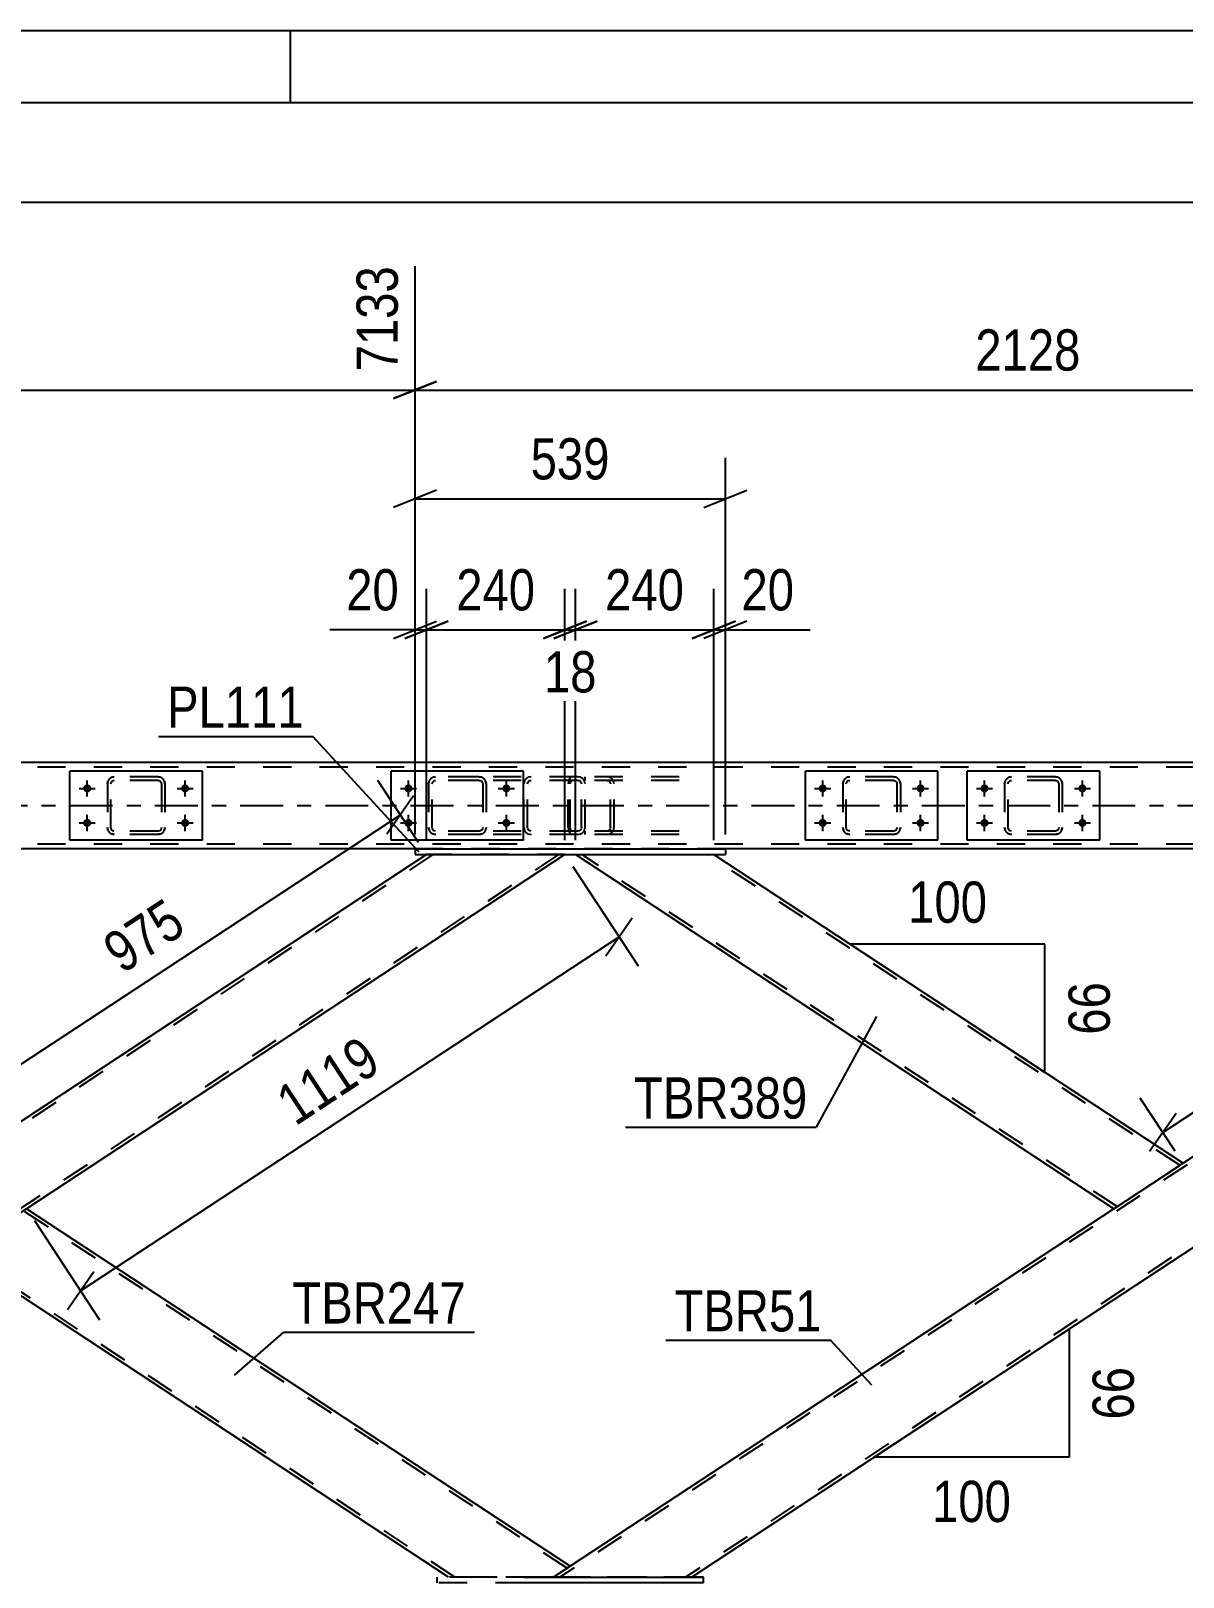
# Model space of a CAD drawing. Header units: millimetres. Extents: x -858 to 331, y -869 to -28.
# Drawn here: x -526.6 to -446.6, y -135 to -27.6 of the extents above; entities that cross this region are included whole.
import ezdxf

# ---------------------------------------------------------------- set-up
doc = ezdxf.new("R2010")
doc.units = ezdxf.units.MM
doc.linetypes.add('DXK_LINE_DOT2', pattern=[3.9198, 1.9599, -1.9599])
doc.linetypes.add('DXK_LINE_DOT3', pattern=[5.9187, 2.979, -0.9799, 0.9799, -0.9799])
doc.styles.add('Arial Narrow', font='ARIALN.TTF', dxfattribs={"height": 0.2})

# ---------------------------------------------------------------- blocks, each defined once
blk = doc.blocks.new('Unknown-570393797-1134')
at = {"color": 5, "linetype": 'Continuous'}
for p, q in [((331.43, -27.58), (-857.57, -27.58)), ((-508.57, -32.58), (-508.57, -27.58)), ((326.43, -32.58), (-852.57, -32.58))]:
    blk.add_line(p, q, dxfattribs=at)
blk = doc.blocks.new('Part-570393797-2650 - 2628')
at = {"color": 7, "linetype": 'DXK_LINE_DOT2'}
for p, q in [((-520.98, -79.44), (-520.8, -79.41)), ((-520.8, -79.41), (-520.98, -79.44)), ((-517.76, -79.41), (-520.8, -79.41)), ((-517.76, -79.41), (-517.58, -79.44)), ((-517.58, -79.44), (-517.76, -79.41)), ((-521.28, -79.89), (-521.24, -79.7)), ((-521.24, -79.7), (-521.28, -79.89)), ((-521.28, -79.89), (-521.28, -82.93)), ((-521.04, -79.89), (-521.02, -79.79)), ((-521.04, -82.93), (-521.04, -79.89)), ((-521.02, -79.79), (-520.97, -79.72)), ((-520.97, -79.72), (-520.89, -79.66)), ((-520.89, -79.66), (-520.8, -79.65)), ((-517.76, -79.65), (-520.8, -79.65)), ((-517.76, -79.65), (-517.67, -79.66)), ((-517.67, -79.66), (-517.59, -79.72)), ((-517.59, -79.72), (-517.54, -79.79)), ((-517.54, -79.79), (-517.52, -79.89)), ((-517.52, -79.89), (-517.52, -82.93)), ((-517.32, -79.7), (-517.28, -79.89)), ((-517.28, -79.89), (-517.32, -79.7)), ((-517.28, -79.89), (-517.28, -82.93)), ((-521.24, -83.11), (-521.28, -82.93)), ((-521.28, -82.93), (-521.24, -83.11)), ((-521.02, -83.02), (-521.04, -82.93)), ((-520.97, -83.1), (-521.02, -83.02)), ((-520.8, -83.41), (-520.98, -83.37)), ((-520.98, -83.37), (-520.8, -83.41)), ((-520.89, -83.15), (-520.97, -83.1)), ((-520.8, -83.17), (-520.89, -83.15)), ((-517.76, -83.17), (-520.8, -83.17)), ((-517.76, -83.41), (-520.8, -83.41)), ((-517.67, -83.15), (-517.76, -83.17)), ((-517.58, -83.37), (-517.76, -83.41)), ((-517.76, -83.41), (-517.58, -83.37)), ((-517.59, -83.1), (-517.67, -83.15)), ((-517.54, -83.02), (-517.59, -83.1)), ((-517.52, -82.93), (-517.54, -83.02)), ((-517.28, -82.93), (-517.32, -83.11)), ((-517.32, -83.11), (-517.28, -82.93))]:
    blk.add_line(p, q, dxfattribs=at)
at = {"color": 7, "linetype": 'DXK_LINE_DOT3'}
blk.add_line((-519.28, -81.41), (-519.28, -81.41), dxfattribs=at)
at = {"color": 7, "linetype": 'DXK_LINE_DOT2'}
for centre, start, end in [((-520.8, -79.89), 112.5, 157.5), ((-520.8, -79.89), 112.5, 157.5), ((-517.76, -79.89), 22.5, 67.5), ((-517.76, -79.89), 22.5, 67.5), ((-520.8, -82.93), 202.5, 247.5), ((-520.8, -82.93), 202.5, 247.5), ((-517.76, -82.93), 292.5, 337.5), ((-517.76, -82.93), 292.5, 337.5)]:
    blk.add_arc(centre, 0.48, start, end, dxfattribs=at)
blk = doc.blocks.new('Part-570393797-2667 - 2628')
at = {"color": 2, "linetype": 'Continuous'}
for p, q in [((-492.37, -79.01), (-501.57, -79.01)), ((-501.57, -83.81), (-501.57, -79.01)), ((-492.37, -83.81), (-492.37, -79.01)), ((-492.37, -83.81), (-501.57, -83.81))]:
    blk.add_line(p, q, dxfattribs=at)
blk = doc.blocks.new('Part-570393797-2669 - 2628')
at = {"color": 7, "linetype": 'DXK_LINE_DOT2'}
for p, q in [((-458.67, -79.44), (-458.48, -79.41)), ((-458.48, -79.41), (-458.67, -79.44)), ((-455.44, -79.41), (-458.48, -79.41)), ((-455.44, -79.41), (-455.26, -79.44)), ((-455.26, -79.44), (-455.44, -79.41)), ((-458.96, -79.89), (-458.93, -79.7)), ((-458.93, -79.7), (-458.96, -79.89)), ((-458.96, -79.89), (-458.96, -82.93)), ((-458.72, -79.89), (-458.71, -79.8)), ((-458.72, -82.93), (-458.72, -79.89)), ((-458.71, -79.8), (-458.65, -79.72)), ((-458.65, -79.72), (-458.58, -79.67)), ((-458.58, -79.67), (-458.48, -79.65)), ((-455.44, -79.65), (-458.48, -79.65)), ((-455.44, -79.65), (-455.35, -79.67)), ((-455.35, -79.67), (-455.27, -79.72)), ((-455.27, -79.72), (-455.22, -79.8)), ((-455.22, -79.8), (-455.2, -79.89)), ((-455.2, -79.89), (-455.2, -82.93)), ((-455, -79.7), (-454.96, -79.89)), ((-454.96, -79.89), (-455, -79.7)), ((-454.96, -79.89), (-454.96, -82.93)), ((-458.93, -83.11), (-458.96, -82.93)), ((-458.96, -82.93), (-458.93, -83.11)), ((-458.71, -83.02), (-458.72, -82.93)), ((-458.65, -83.1), (-458.71, -83.02)), ((-458.48, -83.41), (-458.67, -83.37)), ((-458.67, -83.37), (-458.48, -83.41)), ((-458.58, -83.15), (-458.65, -83.1)), ((-458.48, -83.17), (-458.58, -83.15)), ((-455.44, -83.17), (-458.48, -83.17)), ((-455.44, -83.41), (-458.48, -83.41)), ((-455.35, -83.15), (-455.44, -83.17)), ((-455.26, -83.37), (-455.44, -83.41)), ((-455.44, -83.41), (-455.26, -83.37)), ((-455.27, -83.1), (-455.35, -83.15)), ((-455.22, -83.02), (-455.27, -83.1)), ((-455.2, -82.93), (-455.22, -83.02)), ((-454.96, -82.93), (-455, -83.11)), ((-455, -83.11), (-454.96, -82.93))]:
    blk.add_line(p, q, dxfattribs=at)
at = {"color": 7, "linetype": 'DXK_LINE_DOT3'}
blk.add_line((-456.96, -81.41), (-456.96, -81.41), dxfattribs=at)
at = {"color": 7, "linetype": 'DXK_LINE_DOT2'}
for centre, start, end in [((-458.48, -79.89), 112.5, 157.5), ((-458.48, -79.89), 112.5, 157.5), ((-455.44, -79.89), 22.5, 67.5), ((-455.44, -79.89), 22.5, 67.5), ((-458.48, -82.93), 202.5, 247.5), ((-458.48, -82.93), 202.5, 247.5), ((-455.44, -82.93), 292.5, 337.5), ((-455.44, -82.93), 292.5, 337.5)]:
    blk.add_arc(centre, 0.48, start, end, dxfattribs=at)
blk = doc.blocks.new('Bolt-570393797-2716 - 2628')
at = {"linetype": 'Continuous'}
for points in [[(-460.36, -79.93, -1), (-460.36, -80.49, -1)], [(-453.56, -79.93, -1), (-453.56, -80.49, -1)], [(-460.36, -82.33, -1), (-460.36, -82.89, -1)], [(-453.56, -82.33, -1), (-453.56, -82.89, -1)]]:
    blk.add_hatch(color=1, dxfattribs=at).paths.add_polyline_path(points)
at = {"color": 1, "linetype": 'Continuous'}
for p, q in [((-460.92, -80.21), (-459.8, -80.21)), ((-460.36, -80.77), (-460.36, -79.65)), ((-454.12, -80.21), (-453, -80.21)), ((-453.56, -80.77), (-453.56, -79.65)), ((-460.92, -82.61), (-459.8, -82.61)), ((-460.36, -83.17), (-460.36, -82.05)), ((-454.12, -82.61), (-453, -82.61)), ((-453.56, -83.17), (-453.56, -82.05))]:
    blk.add_line(p, q, dxfattribs=at)
blk = doc.blocks.new('Bolt-570393797-2721 - 2628')
at = {"linetype": 'Continuous'}
for points in [[(-500.37, -79.93, -1), (-500.37, -80.49, -1)], [(-493.57, -79.93, -1), (-493.57, -80.49, -1)], [(-500.37, -82.33, -1), (-500.37, -82.89, -1)], [(-493.57, -82.33, -1), (-493.57, -82.89, -1)]]:
    blk.add_hatch(color=1, dxfattribs=at).paths.add_polyline_path(points)
at = {"color": 1, "linetype": 'Continuous'}
for p, q in [((-500.93, -80.21), (-499.81, -80.21)), ((-500.37, -80.77), (-500.37, -79.65)), ((-494.13, -80.21), (-493.01, -80.21)), ((-493.57, -80.77), (-493.57, -79.65)), ((-500.93, -82.61), (-499.81, -82.61)), ((-500.37, -83.17), (-500.37, -82.05)), ((-494.13, -82.61), (-493.01, -82.61)), ((-493.57, -83.17), (-493.57, -82.05))]:
    blk.add_line(p, q, dxfattribs=at)
blk = doc.blocks.new('Bolt-570393797-2722 - 2628')
at = {"linetype": 'Continuous'}
for points in [[(-471.6, -79.93, -1), (-471.6, -80.49, -1)], [(-464.8, -79.93, -1), (-464.8, -80.49, -1)], [(-471.6, -82.33, -1), (-471.6, -82.89, -1)], [(-464.8, -82.33, -1), (-464.8, -82.89, -1)]]:
    blk.add_hatch(color=1, dxfattribs=at).paths.add_polyline_path(points)
at = {"color": 1, "linetype": 'Continuous'}
for p, q in [((-472.16, -80.21), (-471.04, -80.21)), ((-471.6, -80.77), (-471.6, -79.65)), ((-465.36, -80.21), (-464.24, -80.21)), ((-464.8, -80.77), (-464.8, -79.65)), ((-472.16, -82.61), (-471.04, -82.61)), ((-471.6, -83.17), (-471.6, -82.05)), ((-465.36, -82.61), (-464.24, -82.61)), ((-464.8, -83.17), (-464.8, -82.05))]:
    blk.add_line(p, q, dxfattribs=at)
blk = doc.blocks.new('Part-570393797-2738 - 2628')
at = {"color": 7, "linetype": 'DXK_LINE_DOT2'}
for p, q in [((-124.36, -78.41), (-777.28, -78.41)), ((-124.36, -78.73), (-785.24, -78.73)), ((-124.36, -84.09), (-785.24, -84.09)), ((-478.36, -84.41), (-499.91, -84.41))]:
    blk.add_line(p, q, dxfattribs=at)
at = {"color": 2, "linetype": 'Continuous'}
for p, q in [((-419.72, -78.41), (-618.84, -78.41)), ((-499.91, -84.41), (-563.5, -84.41)), ((-414.78, -84.41), (-478.36, -84.41))]:
    blk.add_line(p, q, dxfattribs=at)
at = {"color": 7, "linetype": 'DXK_LINE_DOT3'}
blk.add_line((-124.36, -81.41), (-785.24, -81.41), dxfattribs=at)
blk = doc.blocks.new('Part-570393797-2777 - 2628')
at = {"color": 2, "linetype": 'Continuous'}
for p, q in [((-526.9, -109.41), (-531.7, -112.57)), ((-489.14, -134.25), (-526.9, -109.41)), ((-497.59, -135.01), (-531.7, -112.57)), ((-489.17, -134.27), (-490.29, -135.01)), ((-489.14, -134.25), (-489.17, -134.27))]:
    blk.add_line(p, q, dxfattribs=at)
at = {"color": 7, "linetype": 'DXK_LINE_DOT2'}
for p, q in [((-489.35, -134.39), (-527.12, -109.55)), ((-497.15, -135.01), (-531.49, -112.42)), ((-490.29, -135.01), (-497.59, -135.01)), ((-489.35, -134.39), (-489.57, -134.54))]:
    blk.add_line(p, q, dxfattribs=at)
blk = doc.blocks.new('Part-570393797-2787 - 2628')
at = {"color": 7, "linetype": 'DXK_LINE_DOT2'}
for p, q in [((-498.67, -84.81), (-574.99, -135.01)), ((-489.94, -84.81), (-566.25, -135.01)), ((-489.5, -84.81), (-499.11, -84.81)), ((-531.7, -106.25), (-536.51, -109.41)), ((-526.9, -109.41), (-531.7, -112.57)), ((-574.27, -134.25), (-575.42, -135.01)), ((-565.82, -135.01), (-575.42, -135.01))]:
    blk.add_line(p, q, dxfattribs=at)
at = {"color": 2, "linetype": 'Continuous'}
for p, q in [((-499.11, -84.81), (-531.7, -106.25)), ((-489.5, -84.81), (-526.9, -109.41)), ((-536.51, -109.41), (-574.27, -134.25)), ((-531.7, -112.57), (-565.82, -135.01))]:
    blk.add_line(p, q, dxfattribs=at)
blk = doc.blocks.new('Part-570393797-2792 - 2628')
at = {"color": 7, "linetype": 'DXK_LINE_DOT2'}
for p, q in [((-413.54, -84.81), (-489.85, -135.01)), ((-404.8, -84.81), (-481.12, -135.01)), ((-404.37, -84.81), (-413.98, -84.81)), ((-446.57, -106.25), (-451.37, -109.41)), ((-441.77, -109.41), (-446.57, -112.57)), ((-489.14, -134.25), (-490.29, -135.01)), ((-480.68, -135.01), (-490.29, -135.01))]:
    blk.add_line(p, q, dxfattribs=at)
at = {"color": 2, "linetype": 'Continuous'}
for p, q in [((-413.98, -84.81), (-446.57, -106.25)), ((-404.37, -84.81), (-441.77, -109.41)), ((-451.37, -109.41), (-489.14, -134.25)), ((-446.57, -112.57), (-480.68, -135.01))]:
    blk.add_line(p, q, dxfattribs=at)
blk = doc.blocks.new('Part-570393797-2812 - 2628')
at = {"color": 7, "linetype": 'DXK_LINE_DOT2'}
for p, q in [((-498.67, -79.44), (-498.49, -79.41)), ((-498.49, -79.41), (-498.67, -79.44)), ((-495.45, -79.41), (-498.49, -79.41)), ((-495.45, -79.41), (-495.27, -79.44)), ((-495.27, -79.44), (-495.45, -79.41)), ((-498.97, -79.89), (-498.93, -79.7)), ((-498.93, -79.7), (-498.97, -79.89)), ((-498.97, -79.89), (-498.97, -82.93)), ((-498.73, -79.89), (-498.71, -79.8)), ((-498.73, -82.93), (-498.73, -79.89)), ((-498.71, -79.8), (-498.66, -79.72)), ((-498.66, -79.72), (-498.58, -79.67)), ((-498.58, -79.67), (-498.49, -79.65)), ((-495.45, -79.65), (-498.49, -79.65)), ((-495.45, -79.65), (-495.36, -79.67)), ((-495.36, -79.67), (-495.28, -79.72)), ((-495.28, -79.72), (-495.23, -79.8)), ((-495.23, -79.8), (-495.21, -79.89)), ((-495.21, -79.89), (-495.21, -82.93)), ((-495.01, -79.7), (-494.97, -79.89)), ((-494.97, -79.89), (-495.01, -79.7)), ((-494.97, -79.89), (-494.97, -82.93)), ((-498.93, -83.11), (-498.97, -82.93)), ((-498.97, -82.93), (-498.93, -83.11)), ((-498.71, -83.02), (-498.73, -82.93)), ((-498.66, -83.1), (-498.71, -83.02)), ((-498.49, -83.41), (-498.67, -83.37)), ((-498.67, -83.37), (-498.49, -83.41)), ((-498.58, -83.15), (-498.66, -83.1)), ((-498.49, -83.17), (-498.58, -83.15)), ((-495.45, -83.17), (-498.49, -83.17)), ((-495.45, -83.41), (-498.49, -83.41)), ((-495.36, -83.15), (-495.45, -83.17)), ((-495.27, -83.37), (-495.45, -83.41)), ((-495.45, -83.41), (-495.27, -83.37)), ((-495.28, -83.1), (-495.36, -83.15)), ((-495.23, -83.02), (-495.28, -83.1)), ((-495.21, -82.93), (-495.23, -83.02)), ((-494.97, -82.93), (-495.01, -83.11)), ((-495.01, -83.11), (-494.97, -82.93))]:
    blk.add_line(p, q, dxfattribs=at)
at = {"color": 7, "linetype": 'DXK_LINE_DOT3'}
blk.add_line((-496.97, -81.41), (-496.97, -81.41), dxfattribs=at)
at = {"color": 7, "linetype": 'DXK_LINE_DOT2'}
for centre, start, end in [((-498.49, -79.89), 112.5, 157.5), ((-498.49, -79.89), 112.5, 157.5), ((-495.45, -79.89), 22.5, 67.5), ((-495.45, -79.89), 22.5, 67.5), ((-498.49, -82.93), 202.5, 247.5), ((-498.49, -82.93), 202.5, 247.5), ((-495.45, -82.93), 292.5, 337.5), ((-495.45, -82.93), 292.5, 337.5)]:
    blk.add_arc(centre, 0.48, start, end, dxfattribs=at)
blk = doc.blocks.new('Part-570393797-2850 - 2628')
at = {"color": 7, "linetype": 'DXK_LINE_DOT2'}
for p, q in [((-489.1, -79.44), (-489.19, -79.55)), ((-489, -79.41), (-489.1, -79.44)), ((-481.56, -79.41), (-489, -79.41)), ((-488.1, -79.65), (-488.1, -79.41)), ((-486.4, -79.44), (-486.59, -79.41)), ((-489.25, -79.7), (-489.27, -79.89)), ((-489.27, -82.93), (-489.27, -79.89)), ((-489.19, -79.55), (-489.25, -79.7)), ((-489.13, -79.89), (-489.12, -79.8)), ((-489.13, -82.93), (-489.13, -79.89)), ((-489.12, -79.8), (-489.09, -79.72)), ((-489.09, -79.72), (-489.05, -79.67)), ((-489.05, -79.67), (-489, -79.65)), ((-481.56, -79.65), (-489, -79.65)), ((-486.59, -79.65), (-486.49, -79.67)), ((-486.49, -79.67), (-486.41, -79.72)), ((-486.41, -79.72), (-486.36, -79.8)), ((-486.36, -79.8), (-486.34, -79.89)), ((-486.34, -82.93), (-486.34, -79.89)), ((-486.09, -79.89), (-486.12, -79.7)), ((-486.09, -82.93), (-486.09, -79.89)), ((-489.27, -82.93), (-489.25, -83.11)), ((-489.25, -83.11), (-489.19, -83.27)), ((-489.19, -83.27), (-489.1, -83.37)), ((-489.12, -83.02), (-489.13, -82.93)), ((-489.09, -83.1), (-489.12, -83.02)), ((-489.1, -83.37), (-489, -83.41)), ((-489.05, -83.15), (-489.09, -83.1)), ((-489, -83.17), (-489.05, -83.15)), ((-481.56, -83.17), (-489, -83.17)), ((-481.56, -83.41), (-489, -83.41)), ((-488.1, -83.41), (-488.1, -83.17)), ((-486.49, -83.15), (-486.59, -83.17)), ((-486.59, -83.41), (-486.4, -83.37)), ((-486.41, -83.1), (-486.49, -83.15)), ((-486.36, -83.02), (-486.41, -83.1)), ((-486.34, -82.93), (-486.36, -83.02)), ((-486.12, -83.11), (-486.09, -82.93))]:
    blk.add_line(p, q, dxfattribs=at)
for centre, start, end in [((-486.58, -79.9), 23.8951, 68.8487), ((-486.58, -82.91), 291.1513, 336.1049)]:
    blk.add_arc(centre, 0.492, start, end, dxfattribs=at)
blk = doc.blocks.new('Bolt-570393797-2935 - 2628')
at = {"linetype": 'Continuous'}
for points in [[(-522.68, -79.93, -1), (-522.68, -80.49, -1)], [(-515.88, -79.93, -1), (-515.88, -80.49, -1)], [(-522.68, -82.33, -1), (-522.68, -82.89, -1)], [(-515.88, -82.33, -1), (-515.88, -82.89, -1)]]:
    blk.add_hatch(color=1, dxfattribs=at).paths.add_polyline_path(points)
at = {"color": 1, "linetype": 'Continuous'}
for p, q in [((-523.24, -80.21), (-522.12, -80.21)), ((-522.68, -80.77), (-522.68, -79.65)), ((-516.44, -80.21), (-515.32, -80.21)), ((-515.88, -80.77), (-515.88, -79.65)), ((-523.24, -82.61), (-522.12, -82.61)), ((-522.68, -83.17), (-522.68, -82.05)), ((-516.44, -82.61), (-515.32, -82.61)), ((-515.88, -83.17), (-515.88, -82.05))]:
    blk.add_line(p, q, dxfattribs=at)
blk = doc.blocks.new('Part-570393797-2974 - 2628')
at = {"color": 7, "linetype": 'DXK_LINE_DOT2'}
for p, q in [((-498.39, -135.01), (-498.39, -135.41)), ((-479.88, -135.01), (-498.39, -135.01)), ((-492.37, -135.41), (-498.39, -135.41))]:
    blk.add_line(p, q, dxfattribs=at)
at = {"color": 2, "linetype": 'Continuous'}
for p, q in [((-492.37, -135.01), (-479.88, -135.01)), ((-479.88, -135.41), (-479.88, -135.01)), ((-479.88, -135.41), (-492.37, -135.41))]:
    blk.add_line(p, q, dxfattribs=at)
blk = doc.blocks.new('Part-570393797-2985 - 2628')
at = {"color": 2, "linetype": 'Continuous'}
for p, q in [((-451.37, -109.41), (-488.77, -84.81)), ((-479.16, -84.81), (-446.57, -106.25)), ((-446.7, -106.33), (-446.84, -106.43)), ((-446.6, -106.27), (-446.7, -106.33)), ((-446.57, -106.25), (-446.6, -106.27)), ((-451.37, -109.41), (-446.84, -106.43))]:
    blk.add_line(p, q, dxfattribs=at)
at = {"color": 7, "linetype": 'DXK_LINE_DOT2'}
for p, q in [((-488.77, -84.81), (-479.16, -84.81)), ((-451.15, -109.26), (-488.33, -84.81)), ((-446.79, -106.39), (-479.6, -84.81)), ((-446.7, -106.33), (-446.79, -106.39))]:
    blk.add_line(p, q, dxfattribs=at)
blk = doc.blocks.new('Part-570393797-2996 - 2628')
at = {"color": 2, "linetype": 'Continuous'}
for p, q in [((-514.68, -79.01), (-523.88, -79.01)), ((-523.88, -83.81), (-523.88, -79.01)), ((-514.68, -83.81), (-514.68, -79.01)), ((-514.68, -83.81), (-523.88, -83.81))]:
    blk.add_line(p, q, dxfattribs=at)
blk = doc.blocks.new('Part-570393797-2997 - 2628')
at = {"color": 2, "linetype": 'Continuous'}
for p, q in [((-463.6, -79.01), (-472.8, -79.01)), ((-472.8, -83.81), (-472.8, -79.01)), ((-463.6, -83.81), (-463.6, -79.01)), ((-463.6, -83.81), (-472.8, -83.81))]:
    blk.add_line(p, q, dxfattribs=at)
blk = doc.blocks.new('Part-570393797-3089 - 2628')
at = {"color": 2, "linetype": 'Continuous'}
for p, q in [((-499.91, -84.41), (-499.91, -84.81)), ((-499.91, -84.41), (-478.36, -84.41)), ((-499.91, -84.81), (-478.36, -84.81)), ((-478.36, -84.41), (-478.36, -84.81))]:
    blk.add_line(p, q, dxfattribs=at)
blk = doc.blocks.new('Part-570393797-3170 - 2628')
at = {"color": 7, "linetype": 'DXK_LINE_DOT2'}
for p, q in [((-488.61, -79.41), (-497.62, -79.41)), ((-491.85, -79.41), (-492.04, -79.44)), ((-488.41, -79.44), (-488.61, -79.41)), ((-488.61, -79.65), (-497.62, -79.65)), ((-492.32, -79.7), (-492.36, -79.89)), ((-492.36, -82.93), (-492.36, -79.89)), ((-492.1, -79.89), (-492.08, -79.8)), ((-492.1, -82.93), (-492.1, -79.89)), ((-492.08, -79.8), (-492.03, -79.72)), ((-492.03, -79.72), (-491.94, -79.67)), ((-491.94, -79.67), (-491.85, -79.65)), ((-488.61, -79.65), (-488.51, -79.67)), ((-488.51, -79.67), (-488.43, -79.72)), ((-488.43, -79.72), (-488.37, -79.8)), ((-488.37, -79.8), (-488.36, -79.89)), ((-488.36, -82.93), (-488.36, -79.89)), ((-488.1, -79.89), (-488.14, -79.7)), ((-488.1, -82.93), (-488.1, -79.89)), ((-488.61, -83.17), (-497.62, -83.17)), ((-488.61, -83.41), (-497.62, -83.41)), ((-492.36, -82.93), (-492.32, -83.11)), ((-492.08, -83.02), (-492.1, -82.93)), ((-492.03, -83.1), (-492.08, -83.02)), ((-492.04, -83.37), (-491.85, -83.41)), ((-491.94, -83.15), (-492.03, -83.1)), ((-491.85, -83.17), (-491.94, -83.15)), ((-488.51, -83.15), (-488.61, -83.17)), ((-488.61, -83.41), (-488.41, -83.37)), ((-488.43, -83.1), (-488.51, -83.15)), ((-488.37, -83.02), (-488.43, -83.1)), ((-488.36, -82.93), (-488.37, -83.02)), ((-488.14, -83.11), (-488.1, -82.93))]:
    blk.add_line(p, q, dxfattribs=at)
for centre, start, end in [((-491.87, -79.91), 110.7583, 155.68), ((-488.59, -79.91), 24.32, 69.2417), ((-491.87, -82.91), 204.32, 249.2417), ((-488.59, -82.91), 290.7583, 335.68)]:
    blk.add_arc(centre, 0.496, start, end, dxfattribs=at)
blk = doc.blocks.new('Part-570393797-3184 - 2628')
at = {"color": 2, "linetype": 'Continuous'}
for p, q in [((-452.36, -79.01), (-461.56, -79.01)), ((-461.56, -83.81), (-461.56, -79.01)), ((-452.36, -83.81), (-452.36, -79.01)), ((-452.36, -83.81), (-461.56, -83.81))]:
    blk.add_line(p, q, dxfattribs=at)
blk = doc.blocks.new('Part-570393797-3267 - 2628')
at = {"color": 7, "linetype": 'DXK_LINE_DOT2'}
for p, q in [((-469.9, -79.44), (-469.72, -79.41)), ((-469.72, -79.41), (-469.9, -79.44)), ((-466.68, -79.41), (-469.72, -79.41)), ((-466.68, -79.41), (-466.49, -79.44)), ((-466.49, -79.44), (-466.68, -79.41)), ((-470.2, -79.89), (-470.16, -79.7)), ((-470.16, -79.7), (-470.2, -79.89)), ((-470.2, -79.89), (-470.2, -82.93)), ((-469.96, -79.89), (-469.94, -79.79)), ((-469.96, -82.93), (-469.96, -79.89)), ((-469.94, -79.79), (-469.89, -79.72)), ((-469.89, -79.72), (-469.81, -79.66)), ((-469.81, -79.66), (-469.72, -79.65)), ((-466.68, -79.65), (-469.72, -79.65)), ((-466.68, -79.65), (-466.59, -79.66)), ((-466.59, -79.66), (-466.51, -79.72)), ((-466.51, -79.72), (-466.46, -79.79)), ((-466.46, -79.79), (-466.44, -79.89)), ((-466.44, -79.89), (-466.44, -82.93)), ((-466.23, -79.7), (-466.2, -79.89)), ((-466.2, -79.89), (-466.23, -79.7)), ((-466.2, -79.89), (-466.2, -82.93)), ((-470.16, -83.11), (-470.2, -82.93)), ((-470.2, -82.93), (-470.16, -83.11)), ((-469.94, -83.02), (-469.96, -82.93)), ((-469.89, -83.1), (-469.94, -83.02)), ((-469.72, -83.41), (-469.9, -83.37)), ((-469.9, -83.37), (-469.72, -83.41)), ((-469.81, -83.15), (-469.89, -83.1)), ((-469.72, -83.17), (-469.81, -83.15)), ((-466.68, -83.17), (-469.72, -83.17)), ((-466.68, -83.41), (-469.72, -83.41)), ((-466.59, -83.15), (-466.68, -83.17)), ((-466.49, -83.37), (-466.68, -83.41)), ((-466.68, -83.41), (-466.49, -83.37)), ((-466.51, -83.1), (-466.59, -83.15)), ((-466.46, -83.02), (-466.51, -83.1)), ((-466.44, -82.93), (-466.46, -83.02)), ((-466.2, -82.93), (-466.23, -83.11)), ((-466.23, -83.11), (-466.2, -82.93))]:
    blk.add_line(p, q, dxfattribs=at)
at = {"color": 7, "linetype": 'DXK_LINE_DOT3'}
blk.add_line((-468.2, -81.41), (-468.2, -81.41), dxfattribs=at)
at = {"color": 7, "linetype": 'DXK_LINE_DOT2'}
for centre, start, end in [((-469.72, -79.89), 112.5, 157.5), ((-469.72, -79.89), 112.5, 157.5), ((-466.68, -79.89), 22.5, 67.5), ((-466.68, -79.89), 22.5, 67.5), ((-469.72, -82.93), 202.5, 247.5), ((-469.72, -82.93), 202.5, 247.5), ((-466.68, -82.93), 292.5, 337.5), ((-466.68, -82.93), 292.5, 337.5)]:
    blk.add_arc(centre, 0.48, start, end, dxfattribs=at)
blk = doc.blocks.new('StraightDimension-570393797-3559 - 2628')
at = {"color": 7, "linetype": 'Continuous'}
for p, q in [((-488.77, -83.81), (-488.77, -66.34)), ((-479.16, -83.81), (-479.16, -66.34)), ((-490.27, -69.79), (-487.27, -68.59)), ((-477.66, -68.59), (-480.66, -69.79)), ((-488.77, -69.19), (-479.16, -69.19))]:
    blk.add_line(p, q, dxfattribs=at)
at = {"color": 0}
blk.add_wipeout([(-480.63, -68.44), (-480.63, -64.24), (-487.31, -64.24), (-487.31, -68.44)], dxfattribs=at)
at = {"color": 3, "style": 'Arial Narrow'}
blk.add_text('240', height=2.863, dxfattribs=at).set_placement((-486.71, -67.84))
blk = doc.blocks.new('StraightDimension-570393797-4636 - 2628')
at = {"color": 7, "linetype": 'Continuous'}
for p, q in [((-585.04, -83.41), (-585.04, -43.92)), ((-499.91, -83.41), (-499.91, -43.92)), ((-583.54, -51.93), (-586.54, -53.13)), ((-585.04, -52.53), (-499.91, -52.53)), ((-501.41, -53.13), (-498.41, -51.93))]:
    blk.add_line(p, q, dxfattribs=at)
at = {"color": 0}
blk.add_wipeout([(-538.22, -51.78), (-538.22, -47.58), (-546.73, -47.58), (-546.73, -51.78)], dxfattribs=at)
at = {"color": 3, "style": 'Arial Narrow'}
blk.add_text('2128', height=2.863, dxfattribs=at).set_placement((-546.13, -51.18))
at = {"color": 0, "linetype": 'Continuous'}
blk.add_wipeout([(-500.51, -43.32), (-504.71, -43.32), (-504.71, -51.83), (-500.51, -51.83)], dxfattribs=at)
at = {"color": 3, "linetype": 'Continuous', "style": 'Arial Narrow'}
blk.add_text('7133', height=2.863, rotation=90.0002, dxfattribs=at).set_placement((-501.11, -51.23))
blk = doc.blocks.new('StraightDimension-570393797-4386 - 2628')
at = {"color": 7, "linetype": 'Continuous'}
for p, q in [((-499.91, -83.41), (-499.91, -57.24)), ((-478.36, -83.41), (-478.36, -57.24)), ((-498.41, -59.49), (-501.41, -60.69)), ((-499.91, -60.09), (-478.36, -60.09)), ((-479.86, -60.69), (-476.86, -59.49))]:
    blk.add_line(p, q, dxfattribs=at)
at = {"color": 0}
blk.add_wipeout([(-485.79, -59.34), (-485.79, -55.14), (-492.48, -55.14), (-492.48, -59.34)], dxfattribs=at)
at = {"color": 3, "style": 'Arial Narrow'}
blk.add_text('539', height=2.863, dxfattribs=at).set_placement((-491.88, -58.74))
blk = doc.blocks.new('StraightDimension-570393797-3567 - 2628')
at = {"color": 7, "linetype": 'Continuous'}
for p, q in [((-479.16, -83.81), (-479.16, -66.34)), ((-478.36, -83.41), (-478.36, -66.34)), ((-480.66, -69.79), (-477.66, -68.59)), ((-476.86, -68.59), (-479.86, -69.79)), ((-479.16, -69.19), (-478.36, -69.19)), ((-478.36, -69.19), (-472.46, -69.19)), ((-478.36, -69.19), (-472.46, -69.19))]:
    blk.add_line(p, q, dxfattribs=at)
at = {"color": 0}
blk.add_wipeout([(-472.98, -68.44), (-472.98, -64.24), (-477.84, -64.24), (-477.84, -68.44)], dxfattribs=at)
at = {"color": 3, "style": 'Arial Narrow'}
blk.add_text('20', height=2.863, dxfattribs=at).set_placement((-477.24, -67.84))
blk = doc.blocks.new('AngleDimension-570393797-24709 - 2628')
at = {"color": 7, "linetype": 'Continuous'}
for p, q in [((-454.49, -117.78), (-468.02, -126.68)), ((-454.49, -117.78), (-454.49, -126.68)), ((-467, -126.01), (-468.02, -126.68)), ((-454.49, -126.68), (-468.02, -126.68))]:
    blk.add_line(p, q, dxfattribs=at)
at = {"color": 0}
for points in [[(-449.39, -119.8), (-453.59, -119.8), (-453.59, -124.66), (-449.39, -124.66)], [(-457.91, -131.78), (-457.91, -127.58), (-464.6, -127.58), (-464.6, -131.78)]]:
    blk.add_wipeout(points, dxfattribs=at)
at = {"color": 3, "style": 'Arial Narrow'}
blk.add_text('66', height=2.863, rotation=90.0002, dxfattribs=at).set_placement((-449.99, -124.06))
blk.add_text('100', height=2.863, dxfattribs=at).set_placement((-464, -131.18))
blk = doc.blocks.new('StraightDimension-570393797-3533 - 2628')
at = {"color": 7, "linetype": 'Continuous'}
for p, q in [((-499.91, -83.41), (-499.91, -66.34)), ((-499.11, -83.81), (-499.11, -66.34)), ((-501.41, -69.79), (-498.41, -68.59)), ((-497.61, -68.59), (-500.61, -69.79)), ((-499.91, -69.19), (-505.82, -69.19)), ((-499.91, -69.19), (-505.82, -69.19)), ((-499.91, -69.19), (-499.11, -69.19))]:
    blk.add_line(p, q, dxfattribs=at)
at = {"color": 0}
blk.add_wipeout([(-500.43, -68.44), (-500.43, -64.24), (-505.29, -64.24), (-505.29, -68.44)], dxfattribs=at)
at = {"color": 3, "style": 'Arial Narrow'}
blk.add_text('20', height=2.863, dxfattribs=at).set_placement((-504.69, -67.84))
blk = doc.blocks.new('StraightDimension-570393797-3541 - 2628')
at = {"color": 7, "linetype": 'Continuous'}
for p, q in [((-499.11, -83.81), (-499.11, -66.34)), ((-489.5, -83.81), (-489.5, -66.34)), ((-500.61, -69.79), (-497.61, -68.59)), ((-488, -68.59), (-491, -69.79)), ((-499.11, -69.19), (-489.5, -69.19))]:
    blk.add_line(p, q, dxfattribs=at)
at = {"color": 0}
blk.add_wipeout([(-490.96, -68.44), (-490.96, -64.24), (-497.65, -64.24), (-497.65, -68.44)], dxfattribs=at)
at = {"color": 3, "style": 'Arial Narrow'}
blk.add_text('240', height=2.863, dxfattribs=at).set_placement((-497.05, -67.84))
blk = doc.blocks.new('StraightDimension-570393797-3549 - 2628')
at = {"color": 7, "linetype": 'Continuous'}
for p, q in [((-489.5, -83.81), (-489.5, -66.79)), ((-488.77, -83.81), (-488.77, -66.79)), ((-491, -69.79), (-488, -68.59)), ((-487.27, -68.59), (-490.27, -69.79)), ((-489.5, -69.19), (-488.77, -69.19))]:
    blk.add_line(p, q, dxfattribs=at)
at = {"color": 0}
blk.add_wipeout([(-486.71, -74.14), (-486.71, -69.94), (-491.56, -69.94), (-491.56, -74.14)], dxfattribs=at)
at = {"color": 3, "style": 'Arial Narrow'}
blk.add_text('18', height=2.863, dxfattribs=at).set_placement((-490.96, -73.54))
blk = doc.blocks.new('StraightDimension-570393797-3881 - 2628')
at = {"color": 7, "linetype": 'Continuous'}
for p, q in [((-414.52, -83.97), (-416.95, -80.29)), ((-416.3, -84), (-414.46, -81.35)), ((-447.97, -104.11), (-415.38, -82.67)), ((-447.12, -105.41), (-449.54, -101.73)), ((-447.05, -102.79), (-448.9, -105.44))]:
    blk.add_line(p, q, dxfattribs=at)
at = {"color": 0}
blk.add_wipeout([(-429.3, -90.93), (-431.6, -87.42), (-437.19, -91.09), (-434.88, -94.6)], dxfattribs=at)
at = {"color": 3, "style": 'Arial Narrow'}
blk.add_text('975', height=2.863, rotation=33.3347, dxfattribs=at).set_placement((-434.71, -93.77))
blk = doc.blocks.new('StraightDimension-570393797-4626 - 2628')
at = {"color": 7, "linetype": 'Continuous'}
for p, q in [((-499.91, -83.41), (-499.91, -43.92)), ((-414.78, -83.41), (-414.78, -43.92)), ((-498.41, -51.93), (-501.41, -53.13)), ((-499.91, -52.53), (-414.78, -52.53)), ((-416.28, -53.13), (-413.28, -51.93))]:
    blk.add_line(p, q, dxfattribs=at)
at = {"color": 0}
blk.add_wipeout([(-453.09, -51.78), (-453.09, -47.58), (-461.6, -47.58), (-461.6, -51.78)], dxfattribs=at)
at = {"color": 3, "style": 'Arial Narrow'}
blk.add_text('2128', height=2.863, dxfattribs=at).set_placement((-461, -51.18))
at = {"color": 0, "linetype": 'Continuous'}
blk.add_wipeout([(-415.38, -43.32), (-419.58, -43.32), (-419.58, -51.83), (-415.38, -51.83)], dxfattribs=at)
at = {"color": 3, "linetype": 'Continuous', "style": 'Arial Narrow'}
blk.add_text('9262', height=2.863, rotation=90.0002, dxfattribs=at).set_placement((-415.98, -51.23))
blk = doc.blocks.new('StraightDimension-570393797-4061 - 2628')
at = {"color": 7, "linetype": 'Continuous'}
blk.add_line((-786.04, -39.47), (-86.84, -39.47), dxfattribs=at)
blk = doc.blocks.new('StraightDimension-570393797-4755 - 2628')
at = {"color": 7, "linetype": 'Continuous'}
for p, q in [((-488.95, -85.64), (-484.42, -92.53)), ((-486.66, -91.85), (-484.82, -89.2)), ((-523.14, -115.13), (-485.74, -90.53)), ((-526.35, -110.24), (-521.82, -117.13)), ((-522.21, -113.8), (-524.06, -116.45))]:
    blk.add_line(p, q, dxfattribs=at)
at = {"color": 0}
blk.add_wipeout([(-501.29, -99.86), (-503.6, -96.35), (-510.71, -101.03), (-508.41, -104.54)], dxfattribs=at)
at = {"color": 3, "style": 'Arial Narrow'}
blk.add_text('1119', height=2.863, rotation=33.3347, dxfattribs=at).set_placement((-508.23, -103.71))
blk = doc.blocks.new('StraightDimension-570393797-4773 - 2628')
at = {"color": 7, "linetype": 'Continuous'}
for p, q in [((-499.66, -83.97), (-502.5, -79.66)), ((-501.86, -83.36), (-500.01, -80.71)), ((-533.53, -103.48), (-500.93, -82.04)), ((-532.25, -105.41), (-535.09, -101.1)), ((-532.6, -102.15), (-534.45, -104.8))]:
    blk.add_line(p, q, dxfattribs=at)
at = {"color": 0}
blk.add_wipeout([(-514.85, -90.29), (-517.16, -86.79), (-522.74, -90.46), (-520.43, -93.97)], dxfattribs=at)
at = {"color": 3, "style": 'Arial Narrow'}
blk.add_text('975', height=2.863, rotation=33.3347, dxfattribs=at).set_placement((-520.26, -93.14))
blk = doc.blocks.new('AngleDimension-570393797-24711 - 2628')
at = {"color": 7, "linetype": 'Continuous'}
for p, q in [((-468.79, -91.63), (-469.69, -91.04)), ((-456.16, -91.04), (-469.69, -91.04)), ((-456.16, -99.94), (-469.69, -91.04)), ((-456.16, -99.94), (-456.16, -91.04))]:
    blk.add_line(p, q, dxfattribs=at)
at = {"color": 0}
for points in [[(-459.58, -90.14), (-459.58, -85.94), (-466.26, -85.94), (-466.26, -90.14)], [(-451.06, -93.06), (-455.26, -93.06), (-455.26, -97.92), (-451.06, -97.92)]]:
    blk.add_wipeout(points, dxfattribs=at)
at = {"color": 3, "style": 'Arial Narrow'}
blk.add_text('100', height=2.863, dxfattribs=at).set_placement((-465.66, -89.54))
blk.add_text('66', height=2.863, rotation=90.0002, dxfattribs=at).set_placement((-451.66, -97.32))
blk = doc.blocks.new('Mark-570393797-2773 - 2628')
at = {"color": 30, "linetype": 'Continuous'}
for p, q in [((-512.44, -120.98), (-509.03, -117.99)), ((-509.03, -117.99), (-495.78, -117.99))]:
    blk.add_line(p, q, dxfattribs=at)
at = {"color": 0}
blk.add_wipeout([(-496.38, -117.39), (-496.38, -114.39), (-508.43, -114.39), (-508.43, -117.39)], dxfattribs=at)
blk.add_wipeout([(-496.38, -117.39), (-496.38, -114.39), (-508.43, -114.39), (-508.43, -117.39)], dxfattribs=at)
at = {"color": 3, "style": 'Arial Narrow'}
blk.add_text('TBR247', height=2.863, dxfattribs=at).set_placement((-508.43, -117.39))
blk = doc.blocks.new('Mark-570393797-2788 - 2628')
at = {"color": 30, "linetype": 'Continuous'}
for p in [(-482.49, -118.54), (-468.19, -121.67)]:
    blk.add_line(p, (-471.06, -118.54), dxfattribs=at)
at = {"color": 0}
blk.add_wipeout([(-471.66, -117.94), (-471.66, -114.94), (-481.89, -114.94), (-481.89, -117.94)], dxfattribs=at)
blk.add_wipeout([(-471.66, -117.94), (-471.66, -114.94), (-481.89, -114.94), (-481.89, -117.94)], dxfattribs=at)
at = {"color": 3, "style": 'Arial Narrow'}
blk.add_text('TBR51', height=2.863, dxfattribs=at).set_placement((-481.89, -117.94))
blk = doc.blocks.new('Mark-570393797-2981 - 2628')
at = {"color": 30, "linetype": 'Continuous'}
for p in [(-467.87, -96.06), (-485.3, -103.75)]:
    blk.add_line(p, (-472.05, -103.75), dxfattribs=at)
at = {"color": 0}
blk.add_wipeout([(-472.65, -103.15), (-472.65, -100.15), (-484.7, -100.15), (-484.7, -103.15)], dxfattribs=at)
blk.add_wipeout([(-472.65, -103.15), (-472.65, -100.15), (-484.7, -100.15), (-484.7, -103.15)], dxfattribs=at)
at = {"color": 3, "style": 'Arial Narrow'}
blk.add_text('TBR389', height=2.863, dxfattribs=at).set_placement((-484.7, -103.15))
blk = doc.blocks.new('Mark-570393797-3085 - 2628')
at = {"color": 30, "linetype": 'Continuous'}
for p in [(-517.73, -76.6), (-499.63, -84.64)]:
    blk.add_line(p, (-507.02, -76.6), dxfattribs=at)
at = {"color": 0}
blk.add_wipeout([(-507.62, -76), (-507.62, -73), (-517.13, -73), (-517.13, -76)], dxfattribs=at)
blk.add_wipeout([(-507.62, -76), (-507.62, -73), (-517.13, -73), (-517.13, -76)], dxfattribs=at)
at = {"color": 3, "style": 'Arial Narrow'}
blk.add_text('PL111', height=2.863, dxfattribs=at).set_placement((-517.13, -76))

msp = doc.modelspace()

# ---------------------------------------------------------------- block references
for name in ['Unknown-570393797-1134', 'Part-570393797-2738 - 2628', 'Part-570393797-2996 - 2628', 'Part-570393797-2650 - 2628', 'Part-570393797-2667 - 2628', 'Part-570393797-2812 - 2628', 'Part-570393797-3170 - 2628', 'Part-570393797-2850 - 2628', 'Part-570393797-2997 - 2628', 'Part-570393797-3267 - 2628', 'Part-570393797-3184 - 2628', 'Part-570393797-2669 - 2628', 'Bolt-570393797-2935 - 2628', 'Bolt-570393797-2721 - 2628', 'Bolt-570393797-2722 - 2628', 'Bolt-570393797-2716 - 2628', 'Part-570393797-2787 - 2628', 'Part-570393797-3089 - 2628', 'Part-570393797-2792 - 2628', 'Part-570393797-2985 - 2628', 'Part-570393797-2777 - 2628', 'Part-570393797-2974 - 2628']:
    msp.add_blockref(name, (0, 0))

# ---------------------------------------------------------------- next in the draw order: block references
for name in ['StraightDimension-570393797-4636 - 2628', 'StraightDimension-570393797-3559 - 2628', 'StraightDimension-570393797-3881 - 2628', 'StraightDimension-570393797-4755 - 2628', 'AngleDimension-570393797-24711 - 2628', 'AngleDimension-570393797-24709 - 2628']:
    msp.add_blockref(name, (0, 0))

# ---------------------------------------------------------------- next in the draw order: block references
for name in ['StraightDimension-570393797-4386 - 2628', 'Mark-570393797-2981 - 2628', 'Mark-570393797-2773 - 2628', 'Mark-570393797-2788 - 2628']:
    msp.add_blockref(name, (0, 0))

# ---------------------------------------------------------------- next in the draw order: block references
for name in ['StraightDimension-570393797-3533 - 2628', 'StraightDimension-570393797-3567 - 2628']:
    msp.add_blockref(name, (0, 0))

# ---------------------------------------------------------------- next in the draw order: block references
msp.add_blockref('StraightDimension-570393797-3541 - 2628', (0, 0))

# ---------------------------------------------------------------- next in the draw order: block references
msp.add_blockref('StraightDimension-570393797-3549 - 2628', (0, 0))

# ---------------------------------------------------------------- next in the draw order: block references
msp.add_blockref('StraightDimension-570393797-4626 - 2628', (0, 0))

# ---------------------------------------------------------------- next in the draw order: block references
for name in ['StraightDimension-570393797-4061 - 2628', 'StraightDimension-570393797-4773 - 2628']:
    msp.add_blockref(name, (0, 0))

# ---------------------------------------------------------------- next in the draw order: block references
msp.add_blockref('Mark-570393797-3085 - 2628', (0, 0))

doc.saveas('drawing.dxf')
